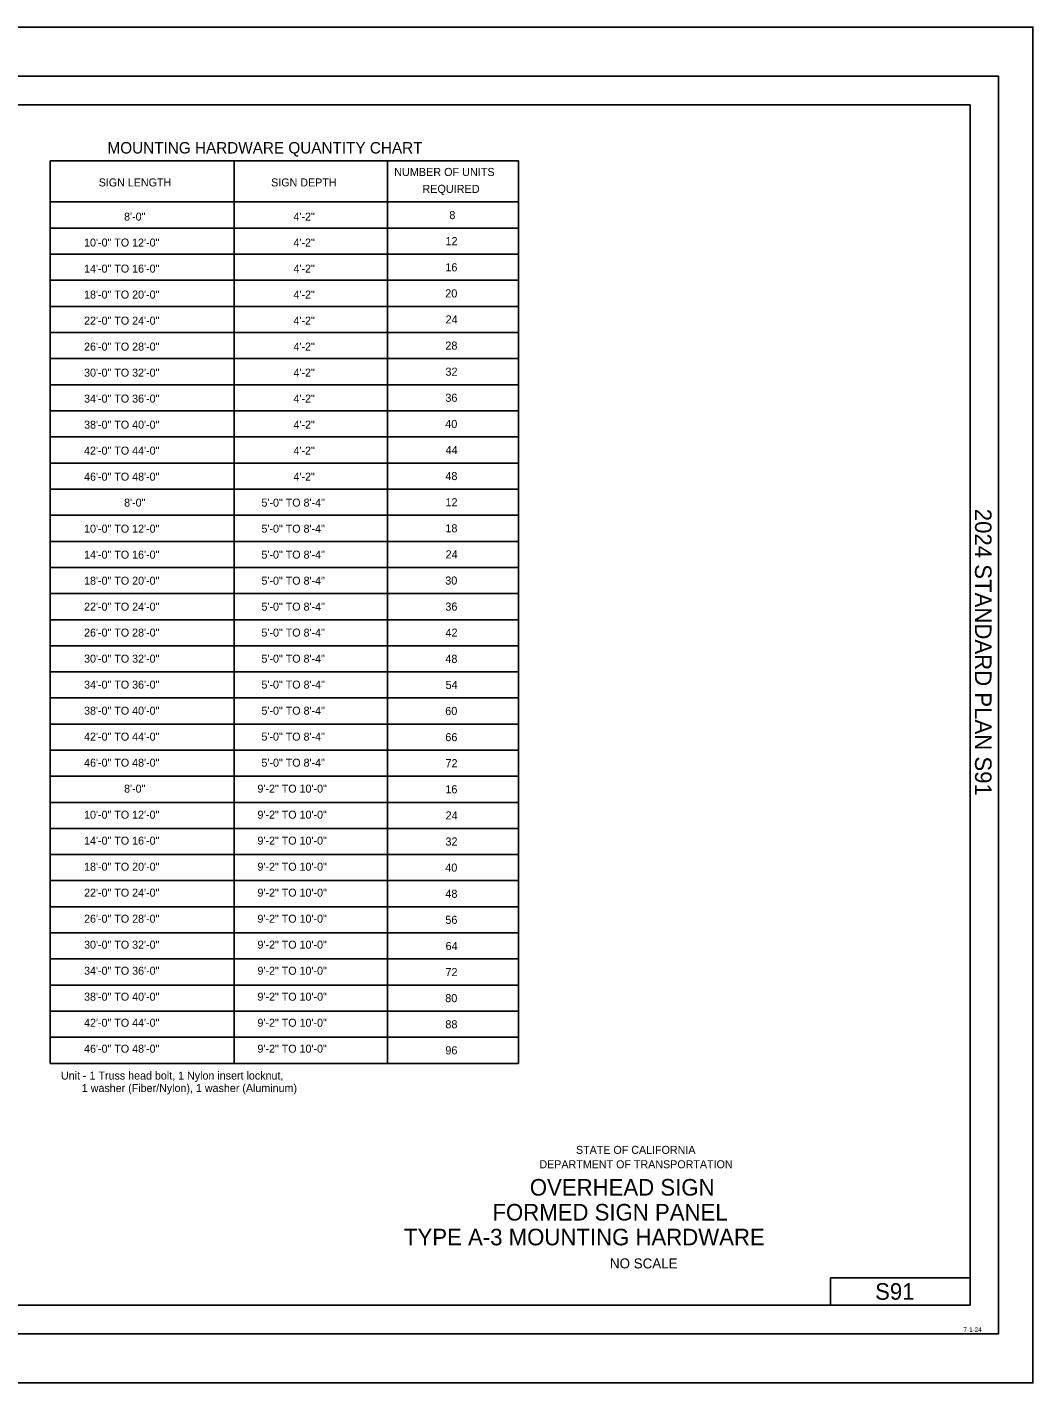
# Model space of a CAD drawing. Extents: x -894 to 866, y -472 to 714.
# Drawn here: x -14 to 866, y -472 to 714 of the extents above; entities that cross this region are included whole.
import ezdxf

# ---------------------------------------------------------------- set-up
doc = ezdxf.new("R2010")
doc.units = 0
for name, color, linetype in [('border_INSIDE-BORDER-anno', 7, 'Continuous'), ('border_PLOTTING-ELEMENTS', 7, 'Continuous'), ('border_rw_22x34_Cut_Lines', 7, 'Continuous'), ('border_SHEET', 7, 'Continuous'), ('border_WITHIN-BORDER-anno', 7, 'Continuous'), ('tcd_SIGN-QTY-TABLE', 7, 'Continuous')]:
    doc.layers.add(name, color=color, linetype=linetype)

msp = doc.modelspace()

# ---------------------------------------------------------------- linework, layer by layer
at = {"layer": 'border_PLOTTING-ELEMENTS'}
for points in [[(-894, -472.4), (866, -472.4), (866, 713.6), (-894, 713.6)], [(-864, 670.6), (836, 670.6), (836, -429.4), (-864, -429.4)]]:
    msp.add_lwpolyline(points, close=True, dxfattribs=at)
at = {"layer": 'border_rw_22x34_Cut_Lines'}
msp.add_lwpolyline([(-864, 670.6), (836, 670.6), (836, -429.4), (-864, -429.4)], close=True, dxfattribs=at)
at = {"layer": 'border_SHEET'}
for p, q in [((-814, 645.6), (811, 645.6)), ((811, 645.6), (811, -404.4)), ((688.9, -404.4), (688.9, -380.4)), ((688.9, -380.4), (810.9, -380.4)), ((811, -404.4), (-814, -404.4))]:
    msp.add_line(p, q, dxfattribs=at)
at = {"layer": 'tcd_SIGN-QTY-TABLE'}
for p, q in [((6.1, 596.5), (416, 596.5)), ((6.1, 596.5), (6.1, -193)), ((167.1, 596.5), (167.1, -193)), ((301.2, 596.5), (301.2, -193)), ((416, 596.5), (416, -193)), ((6.1, 560.6), (416, 560.6)), ((6.1, 537.7), (416, 537.7)), ((6.1, 514.9), (416, 514.9)), ((6.1, 492.1), (416, 492.1)), ((6.1, 469.2), (416, 469.2)), ((6.1, 446.4), (416, 446.4)), ((6.1, 423.6), (416, 423.6)), ((6.1, 400.7), (416, 400.7)), ((6.1, 377.9), (416, 377.9)), ((6.1, 355.1), (416, 355.1)), ((6.1, 332.2), (416, 332.2)), ((6.1, 309.4), (416, 309.4)), ((6.1, 286.6), (416, 286.6)), ((6.1, 263.7), (416, 263.7)), ((6.1, 240.9), (416, 240.9)), ((6.1, 218.1), (416, 218.1)), ((6.1, 195.2), (416, 195.2)), ((6.1, 172.4), (416, 172.4)), ((6.1, 149.6), (416, 149.6)), ((6.1, 126.7), (416, 126.7)), ((6.1, 103.9), (416, 103.9)), ((6.1, 81.1), (416, 81.1)), ((6.1, 58.2), (416, 58.2)), ((6.1, 35.4), (416, 35.4)), ((6.1, 12.5), (416, 12.5)), ((6.1, -10.3), (416, -10.3)), ((6.1, -33.1), (416, -33.1)), ((6.1, -56), (416, -56)), ((6.1, -78.8), (416, -78.8)), ((6.1, -101.6), (416, -101.6)), ((6.1, -124.5), (416, -124.5)), ((6.1, -147.3), (416, -147.3)), ((6.1, -170.1), (416, -170.1)), ((6.1, -193), (416, -193))]:
    msp.add_line(p, q, dxfattribs=at)

# ---------------------------------------------------------------- texts
at = {"layer": 'border_INSIDE-BORDER-anno'}
for s, height, p in [('STATE OF CALIFORNIA', 7, (466.2, -272.1)), ('DEPARTMENT OF TRANSPORTATION', 7, (434.2, -284.7)), ('OVERHEAD SIGN', 14.5, (425.8, -308.6)), ('FORMED SIGN PANEL', 14.5, (393.1, -330.4)), ('TYPE A-3 MOUNTING HARDWARE', 14.5, (315.7, -352.1)), ('NO SCALE', 8.75, (495.9, -372.3))]:
    msp.add_text(s, height=height, dxfattribs=at).set_placement(p)
at = {"layer": 'border_WITHIN-BORDER-anno'}
msp.add_text('2024 STANDARD PLAN S91', height=14.5, rotation=270, dxfattribs=at).set_placement((815.3, 292.2))
for s, height, p in [('S91', 14.5, (727.9, -399.7)), ('7-1-24', 4, (805.2, -427.9))]:
    msp.add_text(s, height=height, dxfattribs=at).set_placement(p)
at = {"layer": 'tcd_SIGN-QTY-TABLE'}
for s, height, p in [('MOUNTING HARDWARE QUANTITY CHART', 10, (56.3, 603)), ('SIGN LENGTH', 7, (48.6, 574.2)), ('SIGN DEPTH', 7, (199.5, 574.2)), ('NUMBER OF UNITS', 7.087, (307.1, 583.3)), ('REQUIRED', 7.09, (331.8, 568.5)), ('8\'-0"', 7, (70.8, 544.3)), ('4\'-2"', 7, (219, 544.3)), ('8', 7.09, (355.4, 545.6)), ('10\'-0" TO 12\'-0"', 7, (35.8, 521.6)), ('4\'-2"', 7, (219, 521.6)), ('12', 7.09, (352, 522.8)), ('14\'-0" TO 16\'-0"', 7, (35.8, 498.8)), ('4\'-2"', 7, (219, 498.8)), ('16', 7.09, (351.9, 499.9)), ('18\'-0" TO 20\'-0"', 7, (35.8, 476.1)), ('4\'-2"', 7, (219, 476.1)), ('20', 7.09, (351.8, 477.1)), ('22\'-0" TO 24\'-0"', 7, (35.8, 453.3)), ('4\'-2"', 7, (219, 453.3)), ('24', 7.09, (352.1, 454.3)), ('26\'-0" TO 28\'-0"', 7, (35.8, 430.6)), ('4\'-2"', 7, (219, 430.6)), ('28', 7.09, (351.9, 431.4)), ('32', 7.09, (352, 408.6)), ('30\'-0" TO 32\'-0"', 7, (35.8, 407.8)), ('4\'-2"', 7, (219, 407.8)), ('34\'-0" TO 36\'-0"', 7, (35.8, 385.1)), ('4\'-2"', 7, (219, 385.1)), ('36', 7.09, (351.9, 385.8)), ('38\'-0" TO 40\'-0"', 7, (35.8, 362.3)), ('4\'-2"', 7, (219, 362.3)), ('40', 7.09, (351.8, 362.9)), ('42\'-0" TO 44\'-0"', 7, (35.8, 339.6)), ('4\'-2"', 7, (219, 339.6)), ('44', 7.09, (352.1, 340.1)), ('46\'-0" TO 48\'-0"', 7, (35.8, 316.8)), ('4\'-2"', 7, (219, 316.8)), ('48', 7.09, (351.9, 317.3)), ('8\'-0"', 7, (70.8, 294.1)), ('5\'-0" TO 8\'-4"', 7, (191, 294.1)), ('12', 7.09, (352, 294.4)), ('10\'-0" TO 12\'-0"', 7, (35.8, 271.3)), ('5\'-0" TO 8\'-4"', 7, (191, 271.3)), ('18', 7.09, (351.9, 271.6)), ('14\'-0" TO 16\'-0"', 7, (35.8, 248.6)), ('5\'-0" TO 8\'-4"', 7, (191, 248.6)), ('24', 7.09, (352.1, 248.8)), ('18\'-0" TO 20\'-0"', 7, (35.8, 225.8)), ('5\'-0" TO 8\'-4"', 7, (191, 225.8)), ('30', 7.09, (351.8, 225.9)), ('22\'-0" TO 24\'-0"', 7, (35.8, 203.1)), ('5\'-0" TO 8\'-4"', 7, (191, 203.1)), ('36', 7.09, (351.9, 203.1)), ('26\'-0" TO 28\'-0"', 7, (35.8, 180.4)), ('5\'-0" TO 8\'-4"', 7, (191, 180.4)), ('42', 7.09, (352, 180.3)), ('30\'-0" TO 32\'-0"', 7, (35.8, 157.6)), ('5\'-0" TO 8\'-4"', 7, (191, 157.6)), ('48', 7.09, (351.9, 157.4)), ('34\'-0" TO 36\'-0"', 7, (35.8, 134.9)), ('5\'-0" TO 8\'-4"', 7, (191, 134.9)), ('54', 7.09, (352.1, 134.6)), ('38\'-0" TO 40\'-0"', 7, (35.8, 112.1)), ('5\'-0" TO 8\'-4"', 7, (191, 112.1)), ('60', 7.09, (351.8, 111.8)), ('42\'-0" TO 44\'-0"', 7, (35.8, 89.4)), ('5\'-0" TO 8\'-4"', 7, (191, 89.4)), ('66', 7.09, (351.9, 88.9)), ('46\'-0" TO 48\'-0"', 7, (35.8, 66.6)), ('5\'-0" TO 8\'-4"', 7, (191, 66.6)), ('72', 7.09, (352, 66.1)), ('8\'-0"', 7, (70.8, 43.9)), ('9\'-2" TO 10\'-0"', 7, (187.5, 43.9)), ('16', 7.09, (351.9, 43.3)), ('10\'-0" TO 12\'-0"', 7, (35.8, 21.1)), ('9\'-2" TO 10\'-0"', 7, (187.5, 21.1)), ('24', 7.09, (352.1, 20.4)), ('14\'-0" TO 16\'-0"', 7, (35.8, -1.6)), ('9\'-2" TO 10\'-0"', 7, (187.5, -1.6)), ('32', 7.09, (352, -2.4)), ('18\'-0" TO 20\'-0"', 7, (35.8, -24.4)), ('9\'-2" TO 10\'-0"', 7, (187.5, -24.4)), ('40', 7.09, (351.8, -25.2)), ('22\'-0" TO 24\'-0"', 7, (35.8, -47.1)), ('9\'-2" TO 10\'-0"', 7, (187.5, -47.1)), ('48', 7.09, (351.9, -48.1)), ('26\'-0" TO 28\'-0"', 7, (35.8, -69.9)), ('9\'-2" TO 10\'-0"', 7, (187.5, -69.9)), ('56', 7.09, (351.9, -70.9)), ('30\'-0" TO 32\'-0"', 7, (35.8, -92.6)), ('9\'-2" TO 10\'-0"', 7, (187.5, -92.6)), ('64', 7.09, (352.1, -93.8)), ('34\'-0" TO 36\'-0"', 7, (35.8, -115.4)), ('9\'-2" TO 10\'-0"', 7, (187.5, -115.4)), ('72', 7.09, (352, -116.6)), ('38\'-0" TO 40\'-0"', 7, (35.8, -138.1)), ('9\'-2" TO 10\'-0"', 7, (187.5, -138.1)), ('80', 7.09, (351.8, -139.4)), ('42\'-0" TO 44\'-0"', 7, (35.8, -160.9)), ('9\'-2" TO 10\'-0"', 7, (187.5, -160.9)), ('88', 7.09, (351.9, -162.3)), ('46\'-0" TO 48\'-0"', 7, (35.8, -183.6)), ('9\'-2" TO 10\'-0"', 7, (187.5, -183.6)), ('96', 7.09, (351.9, -185.1)), ('Unit - 1 Truss head bolt, 1 Nylon insert locknut,', 7, (15.6, -207.1)), ('       1 washer (Fiber/Nylon), 1 washer (Aluminum)', 7, (15.6, -218))]:
    msp.add_text(s, height=height, dxfattribs=at).set_placement(p)

doc.saveas('drawing.dxf')
